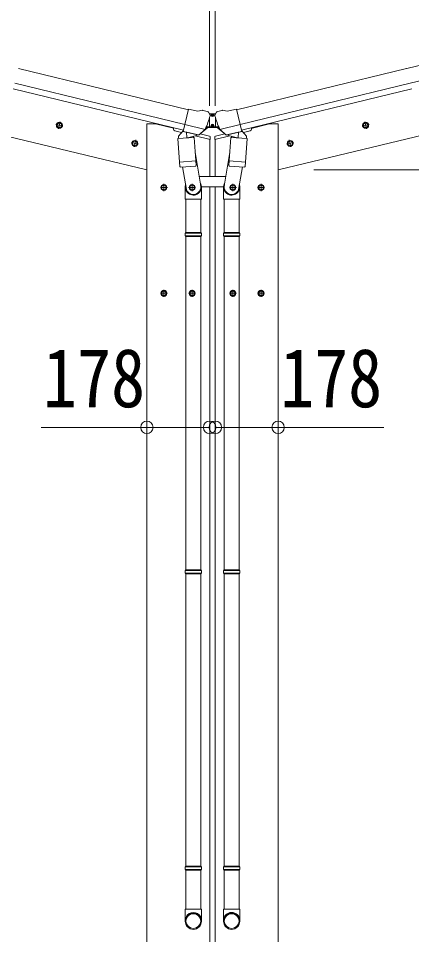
# Model space of a CAD drawing. Units: millimetres at full size. Extents: x -9783 to 9892, y -6828 to 6752.
# Drawn here: x -4938 to -3823, y -3974 to -1376 of the extents above; entities that cross this region are included whole.
import ezdxf
from ezdxf.enums import TextEntityAlignment as Align

# ---------------------------------------------------------------- set-up
doc = ezdxf.new("R2010")
doc.units = ezdxf.units.MM
doc.header["$LTSCALE"] = 35
doc.header["$PDMODE"] = 32
doc.header["$PDSIZE"] = 35
for name, color, linetype, lineweight in [('0-1_本体', 4, 'Continuous', 9), ('0-2_部品', 7, 'Continuous', 9), ('0-7_合掌部品', 3, 'Continuous', 9), ('0-A_寸法', 6, 'Continuous', 9)]:
    doc.layers.add(name, color=color, linetype=linetype, lineweight=lineweight)
doc.styles.add('ＭＳ ゴシック', font='')
doc.styles.get('ＭＳ ゴシック').set_extended_font_data('MS Gothic')

msp = doc.modelspace()

# ---------------------------------------------------------------- linework, layer by layer
at = {"layer": '0-1_本体'}
for p, q in [((-4455.62, -1635.02), (-4937.79, -1517.71)), ((-4455.62, -1635.02), (-4937.79, -1517.71)), ((-4319.26, -1635.02), (-3837.09, -1517.71)), ((-4319.26, -1635.02), (-3837.09, -1517.71)), ((-4469.63, -1693.37), (-4952, -1576.24)), ((-4469.63, -1693.37), (-4952, -1576.24)), ((-4465.7, -1676.99), (-4948.03, -1559.87)), ((-4465.7, -1676.99), (-4948.03, -1559.87)), ((-4309.18, -1676.99), (-3826.85, -1559.87)), ((-4309.18, -1676.99), (-3826.85, -1559.87)), ((-4305.25, -1693.37), (-3822.88, -1576.24)), ((-4305.25, -1693.37), (-3822.88, -1576.24)), ((-5161.53, -1664.15), (-4573.44, -1805.34)), ((-5161.53, -1664.15), (-4573.44, -1805.34)), ((-4573.44, -1675.34), (-4573.44, -4555.34)), ((-4573.44, -1675.34), (-4549.44, -1675.34)), ((-4573.44, -1675.34), (-4573.44, -4555.34)), ((-4573.44, -1675.34), (-4549.44, -1675.34)), ((-4498.18, -1687.65), (-4549.44, -1675.34)), ((-4498.18, -1687.65), (-4549.44, -1675.34)), ((-4277.45, -1687.83), (-4225.44, -1675.34)), ((-4277.45, -1687.83), (-4225.44, -1675.34)), ((-4201.44, -1675.34), (-4225.44, -1675.34)), ((-4201.44, -1675.34), (-4225.44, -1675.34)), ((-3613.35, -1664.15), (-4201.44, -1805.34)), ((-3613.35, -1664.15), (-4201.44, -1805.34)), ((-4201.44, -1675.34), (-4201.44, -4555.34)), ((-4201.44, -1675.34), (-4201.44, -4555.34)), ((-4423.41, -1702.08), (-4423.41, -1702.63)), ((-4423.41, -1702.08), (-4423.41, -1702.63)), ((-4351.47, -1702.08), (-4351.47, -1702.63)), ((-4351.47, -1702.08), (-4351.47, -1702.63)), ((-4395.44, -1823.9), (-4395.44, -1718.78)), ((-4395.44, -1823.9), (-4395.44, -1718.78)), ((-4379.44, -1823.9), (-4379.44, -1718.78)), ((-4379.44, -1823.9), (-4379.44, -1718.78)), ((-4395.44, -4555.34), (-4395.44, -1853.9)), ((-4395.44, -4555.34), (-4395.44, -1853.9)), ((-4379.44, -4555.34), (-4379.44, -1853.9)), ((-4379.44, -4555.34), (-4379.44, -1853.9))]:
    msp.add_line(p, q, dxfattribs=at)
at = {"layer": '0-1_本体', "color": 6}
for p, q in [((-4573.44, -2535.52), (-4395.44, -2535.52)), ((-4201.44, -2535.52), (-4379.44, -2535.52))]:
    msp.add_line(p, q, dxfattribs=at)
at = {"layer": '0-1_本体'}
for radius in [13106.9, 13106.9, 13063.74, 13063.74]:
    msp.add_arc((-744.39, -14254.74), radius, 95.14794, 103.64794, dxfattribs=at)
at = {"layer": '0-2_部品'}
for p, q in [((-4429.26, -1639.46), (-4455.19, -1633.23)), ((-4345.62, -1639.46), (-4319.69, -1633.23)), ((-4429.26, -1639.46), (-4416, -1636.76)), ((-4401.52, -1639.95), (-4414.7, -1636.78)), ((-4398.42, -1642.2), (-4394.57, -1648.49)), ((-4394.2, -1650.77), (-4394.48, -1651.92)), ((-4380.68, -1650.77), (-4380.4, -1651.92)), ((-4376.46, -1642.2), (-4380.31, -1648.49)), ((-4373.36, -1639.95), (-4360.18, -1636.78)), ((-4345.62, -1639.46), (-4358.88, -1636.76)), ((-4811.69, -1681.58), (-4831.13, -1676.91)), ((-4828.71, -1677.49), (-4823.54, -1672.05)), ((-4826.58, -1684.69), (-4828.71, -1677.49)), ((-4823.75, -1688.97), (-4819.08, -1669.52)), ((-4823.54, -1672.05), (-4816.24, -1673.8)), ((-4816.24, -1673.8), (-4814.11, -1681)), ((-4498.18, -1686.62), (-4498.18, -1690.36)), ((-4408.26, -1691.08), (-4465.77, -1677.27)), ((-4366.62, -1691.08), (-4309.12, -1677.27)), ((-4276.7, -1686.62), (-4276.7, -1690.36)), ((-3963.19, -1681.58), (-3943.75, -1676.91)), ((-3958.64, -1673.8), (-3960.77, -1681)), ((-3951.34, -1672.05), (-3958.64, -1673.8)), ((-3951.14, -1688.97), (-3955.8, -1669.52)), ((-3946.17, -1677.49), (-3951.34, -1672.05)), ((-3948.3, -1684.69), (-3946.17, -1677.49)), ((-4475.22, -1699.81), (-4494.35, -1695.22)), ((-4485.33, -1716.63), (-4439.65, -1713.44)), ((-4470.92, -1694.87), (-4484.23, -1710.18)), ((-4484.23, -1710.18), (-4483.79, -1716.53)), ((-4469.97, -1694.8), (-4470.92, -1694.87)), ((-4466.89, -1697.27), (-4468.42, -1696.9)), ((-4430.19, -1706.08), (-4466.89, -1697.27)), ((-4460.94, -1699.1), (-4459.92, -1713.7)), ((-4432.73, -1708.09), (-4458.54, -1714.53)), ((-4441.42, -1710.26), (-4441.19, -1713.55)), ((-4439.65, -1713.44), (-4434.97, -1780.28)), ((-4393.63, -1719.4), (-4436.65, -1709.07)), ((-4427.82, -1706.56), (-4435.34, -1704.75)), ((-4432.02, -1706.31), (-4431.97, -1707.05)), ((-4428.66, -1706.45), (-4430.19, -1706.08)), ((-4425.11, -1705.99), (-4408.73, -1691.5)), ((-4422.09, -1703.31), (-4395.93, -1709.59)), ((-4393.63, -1712.51), (-4393.63, -1719.4)), ((-4381.25, -1719.4), (-4338.23, -1709.07)), ((-4381.25, -1712.51), (-4381.25, -1719.4)), ((-4352.79, -1703.31), (-4378.95, -1709.59)), ((-4349.77, -1705.99), (-4366.15, -1691.5)), ((-4347.06, -1706.56), (-4339.54, -1704.75)), ((-4346.22, -1706.45), (-4344.69, -1706.08)), ((-4344.69, -1706.08), (-4307.99, -1697.27)), ((-4342.86, -1706.31), (-4342.91, -1707.05)), ((-4342.15, -1708.09), (-4316.34, -1714.53)), ((-4335.24, -1713.44), (-4339.91, -1780.28)), ((-4289.55, -1716.63), (-4335.24, -1713.44)), ((-4333.46, -1710.26), (-4333.69, -1713.55)), ((-4313.94, -1699.1), (-4314.96, -1713.7)), ((-4307.99, -1697.27), (-4306.46, -1696.9)), ((-4304.91, -1694.8), (-4303.96, -1694.87)), ((-4303.96, -1694.87), (-4290.65, -1710.18)), ((-4299.66, -1699.81), (-4280.53, -1695.22)), ((-4290.65, -1710.18), (-4291.09, -1716.53)), ((-4597.75, -1732.94), (-4617.2, -1728.27)), ((-4614.77, -1728.85), (-4609.61, -1723.41)), ((-4612.64, -1736.05), (-4614.77, -1728.85)), ((-4609.81, -1740.33), (-4605.14, -1720.88)), ((-4609.61, -1723.41), (-4602.31, -1725.16)), ((-4602.31, -1725.16), (-4600.18, -1732.36)), ((-4480.66, -1783.47), (-4485.33, -1716.63)), ((-4294.22, -1783.47), (-4289.55, -1716.63)), ((-4177.13, -1732.94), (-4157.68, -1728.27)), ((-4172.57, -1725.16), (-4174.7, -1732.36)), ((-4165.27, -1723.41), (-4172.57, -1725.16)), ((-4165.07, -1740.33), (-4169.74, -1720.88)), ((-4160.11, -1728.85), (-4165.27, -1723.41)), ((-4162.24, -1736.05), (-4160.11, -1728.85)), ((-4436.7, -1755.51), (-4420.79, -1851.68)), ((-4338.18, -1755.51), (-4354.09, -1851.68)), ((-4480.66, -1783.47), (-4434.97, -1780.28)), ((-4480.65, -1783.47), (-4479.76, -1796.17)), ((-4434.11, -1792.74), (-4434.98, -1780.28)), ((-4340.77, -1792.74), (-4339.9, -1780.28)), ((-4294.22, -1783.47), (-4339.91, -1780.28)), ((-4294.23, -1783.47), (-4295.12, -1796.17)), ((-4435.96, -1794.88), (-4477.65, -1797.8)), ((-4472.22, -1797.42), (-4461.49, -1861)), ((-4434.51, -1794.1), (-4434.51, -1794.1)), ((-4340.37, -1794.1), (-4340.37, -1794.1)), ((-4338.93, -1794.88), (-4297.23, -1797.8)), ((-4302.66, -1797.42), (-4313.39, -1861)), ((-4349.07, -1823.9), (-4425.81, -1823.9)), ((-4535.19, -1855.58), (-4515.19, -1855.58)), ((-4531.69, -1851.83), (-4525.19, -1848.08)), ((-4525.19, -1865.58), (-4525.19, -1845.58)), ((-4525.19, -1848.08), (-4518.69, -1851.83)), ((-4518.69, -1859.34), (-4525.19, -1863.09)), ((-4518.69, -1851.83), (-4518.69, -1859.34)), ((-4464.64, -1854.19), (-4464.64, -1888.84)), ((-4455.19, -1855.58), (-4435.19, -1855.58)), ((-4451.69, -1851.83), (-4445.19, -1848.08)), ((-4445.19, -1865.58), (-4445.19, -1845.58)), ((-4445.19, -1848.08), (-4438.69, -1851.83)), ((-4438.69, -1859.34), (-4445.19, -1863.09)), ((-4438.69, -1851.83), (-4438.69, -1859.34)), ((-4419.07, -1853.9), (-4355.81, -1853.9)), ((-4418.64, -1888.84), (-4418.64, -1854.49)), ((-4356.24, -1888.84), (-4356.24, -1854.49)), ((-4319.69, -1855.58), (-4339.69, -1855.58)), ((-4329.69, -1848.08), (-4336.19, -1851.83)), ((-4336.19, -1851.83), (-4336.19, -1859.34)), ((-4336.19, -1859.34), (-4329.69, -1863.09)), ((-4329.69, -1865.58), (-4329.69, -1845.58)), ((-4323.19, -1851.83), (-4329.69, -1848.08)), ((-4310.24, -1854.19), (-4310.24, -1888.84)), ((-4239.69, -1855.58), (-4259.69, -1855.58)), ((-4249.69, -1848.08), (-4256.19, -1851.83)), ((-4256.19, -1851.83), (-4256.19, -1859.34)), ((-4256.19, -1859.34), (-4249.69, -1863.09)), ((-4249.69, -1865.58), (-4249.69, -1845.58)), ((-4243.19, -1851.83), (-4249.69, -1848.08)), ((-4464.64, -1888.84), (-4418.64, -1888.84)), ((-4462.64, -1888.84), (-4462.64, -1982.84)), ((-4420.64, -1888.84), (-4420.64, -1982.84)), ((-4310.24, -1888.84), (-4356.24, -1888.84)), ((-4354.24, -1888.84), (-4354.24, -1982.84)), ((-4312.24, -1888.84), (-4312.24, -1982.84)), ((-4464.64, -1984.84), (-4463.64, -1982.84)), ((-4464.64, -1984.84), (-4418.64, -1984.84)), ((-4464.64, -1984.84), (-4464.64, -1992.84)), ((-4464.64, -1992.84), (-4418.64, -1992.84)), ((-4464.64, -1992.84), (-4463.64, -1994.84)), ((-4463.64, -1982.84), (-4419.64, -1982.84)), ((-4463.64, -1994.84), (-4419.64, -1994.84)), ((-4462.64, -1994.84), (-4462.64, -2939.03)), ((-4420.64, -1994.84), (-4420.64, -2939.03)), ((-4418.64, -1984.84), (-4419.64, -1982.84)), ((-4356.24, -1984.84), (-4355.24, -1982.84)), ((-4310.24, -1984.84), (-4356.24, -1984.84)), ((-4310.24, -1992.84), (-4356.24, -1992.84)), ((-4311.24, -1982.84), (-4355.24, -1982.84)), ((-4311.24, -1994.84), (-4355.24, -1994.84)), ((-4354.24, -1994.84), (-4354.24, -2939.03)), ((-4312.24, -1994.84), (-4312.24, -2939.03)), ((-4310.24, -1984.84), (-4311.24, -1982.84)), ((-4310.24, -1992.84), (-4311.24, -1994.84)), ((-4310.24, -1984.84), (-4310.24, -1992.84)), ((-4535.19, -2155.58), (-4515.19, -2155.58)), ((-4531.69, -2151.83), (-4525.19, -2148.08)), ((-4525.19, -2165.58), (-4525.19, -2145.58)), ((-4525.19, -2148.08), (-4518.69, -2151.83)), ((-4518.69, -2151.83), (-4518.69, -2159.34)), ((-4455.19, -2155.58), (-4435.19, -2155.58)), ((-4451.69, -2151.83), (-4445.19, -2148.08)), ((-4445.19, -2165.58), (-4445.19, -2145.58)), ((-4445.19, -2148.08), (-4438.69, -2151.83)), ((-4438.69, -2151.83), (-4438.69, -2159.34)), ((-4319.69, -2155.58), (-4339.69, -2155.58)), ((-4329.69, -2148.08), (-4336.19, -2151.83)), ((-4336.19, -2151.83), (-4336.19, -2159.34)), ((-4329.69, -2165.58), (-4329.69, -2145.58)), ((-4323.19, -2151.83), (-4329.69, -2148.08)), ((-4239.69, -2155.58), (-4259.69, -2155.58)), ((-4249.69, -2148.08), (-4256.19, -2151.83)), ((-4256.19, -2151.83), (-4256.19, -2159.34)), ((-4249.69, -2165.58), (-4249.69, -2145.58)), ((-4243.19, -2151.83), (-4249.69, -2148.08)), ((-4518.69, -2159.34), (-4525.19, -2163.09)), ((-4438.69, -2159.34), (-4445.19, -2163.09)), ((-4336.19, -2159.34), (-4329.69, -2163.09)), ((-4256.19, -2159.34), (-4249.69, -2163.09)), ((-4464.64, -2941.03), (-4463.64, -2939.03)), ((-4464.64, -2941.03), (-4418.64, -2941.03)), ((-4464.64, -2941.03), (-4464.64, -2949.03)), ((-4464.64, -2949.03), (-4418.64, -2949.03)), ((-4464.64, -2949.03), (-4463.64, -2951.03)), ((-4463.64, -2939.03), (-4419.64, -2939.03)), ((-4463.64, -2951.03), (-4419.64, -2951.03)), ((-4462.64, -2951.03), (-4462.64, -3779.22)), ((-4420.64, -2951.03), (-4420.64, -3779.22)), ((-4418.64, -2941.03), (-4419.64, -2939.03)), ((-4356.24, -2941.03), (-4355.24, -2939.03)), ((-4310.24, -2941.03), (-4356.24, -2941.03)), ((-4310.24, -2949.03), (-4356.24, -2949.03)), ((-4311.24, -2939.03), (-4355.24, -2939.03)), ((-4311.24, -2951.03), (-4355.24, -2951.03)), ((-4354.24, -2951.03), (-4354.24, -3779.22)), ((-4312.24, -2951.03), (-4312.24, -3779.22)), ((-4310.24, -2941.03), (-4311.24, -2939.03)), ((-4310.24, -2949.03), (-4311.24, -2951.03)), ((-4310.24, -2941.03), (-4310.24, -2949.03)), ((-4464.64, -3781.22), (-4463.64, -3779.22)), ((-4464.64, -3781.22), (-4418.64, -3781.22)), ((-4464.64, -3781.22), (-4464.64, -3789.22)), ((-4464.64, -3789.22), (-4418.64, -3789.22)), ((-4464.64, -3789.22), (-4463.64, -3791.22)), ((-4463.64, -3779.22), (-4419.64, -3779.22)), ((-4463.64, -3791.22), (-4419.64, -3791.22)), ((-4462.64, -3791.22), (-4462.64, -3901.22)), ((-4420.64, -3791.22), (-4420.64, -3901.22)), ((-4418.64, -3781.22), (-4419.64, -3779.22)), ((-4356.24, -3781.22), (-4355.24, -3779.22)), ((-4310.24, -3781.22), (-4356.24, -3781.22)), ((-4310.24, -3789.22), (-4356.24, -3789.22)), ((-4311.24, -3779.22), (-4355.24, -3779.22)), ((-4311.24, -3791.22), (-4355.24, -3791.22)), ((-4354.24, -3791.22), (-4354.24, -3901.22)), ((-4312.24, -3791.22), (-4312.24, -3901.22)), ((-4310.24, -3781.22), (-4311.24, -3779.22)), ((-4310.24, -3789.22), (-4311.24, -3791.22)), ((-4310.24, -3781.22), (-4310.24, -3789.22)), ((-4464.64, -3935.36), (-4464.64, -3901.22)), ((-4464.64, -3901.22), (-4418.64, -3901.22)), ((-4418.64, -3935.36), (-4418.64, -3901.22)), ((-4356.24, -3935.36), (-4356.24, -3901.22)), ((-4310.24, -3901.22), (-4356.24, -3901.22)), ((-4310.24, -3935.36), (-4310.24, -3901.22))]:
    msp.add_line(p, q, dxfattribs=at)
for points in [[(-4460.62, -1698.68), (-4470.34, -1696.35), (-4455.19, -1633.23)], [(-4314.26, -1698.68), (-4304.54, -1696.35), (-4319.69, -1633.23)], [(-4814.11, -1681), (-4819.28, -1686.44), (-4826.58, -1684.69)], [(-3960.77, -1681), (-3955.6, -1686.44), (-3948.3, -1684.69)], [(-4460.62, -1698.68), (-4460.39, -1698.83), (-4435.62, -1704.78), (-4435.34, -1704.75)], [(-4407.99, -1690.5), (-4408.57, -1691.35), (-4408.73, -1691.5)], [(-4366.89, -1690.5), (-4366.31, -1691.35), (-4366.15, -1691.5)], [(-4314.26, -1698.68), (-4314.5, -1698.83), (-4339.26, -1704.78), (-4339.54, -1704.75)], [(-4600.18, -1732.36), (-4605.34, -1737.8), (-4612.64, -1736.05)], [(-4174.7, -1732.36), (-4169.54, -1737.8), (-4162.24, -1736.05)], [(-4525.19, -1863.09), (-4531.69, -1859.34), (-4531.69, -1851.83)], [(-4445.19, -1863.09), (-4451.69, -1859.34), (-4451.69, -1851.83)], [(-4329.69, -1863.09), (-4323.19, -1859.34), (-4323.19, -1851.83)], [(-4249.69, -1863.09), (-4243.19, -1859.34), (-4243.19, -1851.83)], [(-4418.64, -1984.84), (-4418.64, -1992.84), (-4419.64, -1994.84)], [(-4356.24, -1984.84), (-4356.24, -1992.84), (-4355.24, -1994.84)], [(-4525.19, -2163.09), (-4531.69, -2159.34), (-4531.69, -2151.83)], [(-4445.19, -2163.09), (-4451.69, -2159.34), (-4451.69, -2151.83)], [(-4329.69, -2163.09), (-4323.19, -2159.34), (-4323.19, -2151.83)], [(-4249.69, -2163.09), (-4243.19, -2159.34), (-4243.19, -2151.83)], [(-4418.64, -2941.03), (-4418.64, -2949.03), (-4419.64, -2951.03)], [(-4356.24, -2941.03), (-4356.24, -2949.03), (-4355.24, -2951.03)], [(-4418.64, -3781.22), (-4418.64, -3789.22), (-4419.64, -3791.22)], [(-4356.24, -3781.22), (-4356.24, -3789.22), (-4355.24, -3791.22)]]:
    msp.add_lwpolyline(points, dxfattribs=at)
for centre, radius in [((-4821.41, -1679.25), 8.5), ((-4821.41, -1679.25), 7.7), ((-4821.41, -1679.25), 6.5), ((-3953.47, -1679.25), 8.5), ((-3953.47, -1679.25), 7.7), ((-3953.47, -1679.25), 6.5), ((-4607.48, -1730.61), 8.5), ((-4607.48, -1730.61), 7.7), ((-4607.48, -1730.61), 6.5), ((-4167.4, -1730.61), 8.5), ((-4167.4, -1730.61), 7.7), ((-4167.4, -1730.61), 6.5), ((-4525.19, -1855.58), 8.5), ((-4525.19, -1855.58), 7.7), ((-4525.19, -1855.58), 6.5), ((-4445.19, -1855.58), 8.5), ((-4445.19, -1855.58), 7.7), ((-4445.19, -1855.58), 6.5), ((-4329.69, -1855.58), 8.5), ((-4329.69, -1855.58), 7.7), ((-4329.69, -1855.58), 6.5), ((-4249.69, -1855.58), 8.5), ((-4249.69, -1855.58), 7.7), ((-4249.69, -1855.58), 6.5), ((-4525.19, -2155.58), 8.5), ((-4525.19, -2155.58), 7.7), ((-4525.19, -2155.58), 6.5), ((-4445.19, -2155.58), 8.5), ((-4445.19, -2155.58), 7.7), ((-4445.19, -2155.58), 6.5), ((-4329.69, -2155.58), 8.5), ((-4329.69, -2155.58), 7.7), ((-4329.69, -2155.58), 6.5), ((-4249.69, -2155.58), 8.5), ((-4249.69, -2155.58), 7.7), ((-4249.69, -2155.58), 6.5)]:
    msp.add_circle(centre, radius, dxfattribs=at)
for centre, radius, start, end in [((-4415.4, -1639.7), 3, 76.5, 101.5), ((-4591.29, -1604.67), 202.4, 334.90875, 346.5), ((-4402.69, -1644.81), 5, 31.5, 76.5), ((-4183.59, -1604.67), 202.4, 193.5, 205.09125), ((-4372.19, -1644.81), 5, 103.5, 148.5), ((-4359.48, -1639.7), 3, 78.5, 103.5), ((-4493.18, -1690.36), 5, 180, 256.5), ((-4468.3, -1696.42), 0.5, 221.23754, 256.5), ((-4461.54, -1699.18), 0.604, 7.79405, 79.40158), ((-4458.89, -1713.56), 1.03, 188.03431, 289.96103), ((-4432.97, -1707.12), 1, 284, 4), ((-4431.53, -1706.28), 0.5, 76.5, 184), ((-4428.54, -1705.96), 0.5, 256.5, 291.76246), ((-4422.98, -1702.48), 1.5, 259.976, 311.5), ((-4396.63, -1712.51), 3, 0, 76.5), ((-4378.25, -1712.51), 3, 103.5, 180), ((-4351.9, -1702.48), 1.5, 228.5, 280.024), ((-4346.34, -1705.96), 0.5, 248.23754, 283.5), ((-4343.36, -1706.28), 0.5, 356, 103.5), ((-4341.91, -1707.12), 1, 176, 256), ((-4315.99, -1713.56), 1.03, 250.03897, 351.96569), ((-4313.34, -1699.18), 0.604, 100.59842, 172.20595), ((-4306.58, -1696.42), 0.5, 283.5, 318.76246), ((-4281.7, -1690.36), 5, 283.5, 0), ((-4477.79, -1795.8), 2, 190.53157, 274), ((-4436.09, -1792.88), 2, 274, 322.59038), ((-4436.05, -1792.91), 1.95, 322.52234, 4.95983), ((-4338.83, -1792.91), 1.95, 175.04017, 217.47766), ((-4338.79, -1792.88), 2, 217.40962, 266), ((-4297.09, -1795.8), 2, 266, 349.46843), ((-4448.64, -1854.49), 30, 0, 2.54858), ((-4326.24, -1854.49), 30, 177.45142, 180)]:
    msp.add_arc(centre, radius, start, end, dxfattribs=at)
for centre, major_axis, ratio, start_param, end_param in [((-4397.12, -1650.06), (1.57, -2.57), 0.99628, 0.7835347, 1.5707963), ((-4377.76, -1650.06), (-1.57, -2.57), 0.99628, 4.712389, 5.4996506), ((-4427.12, -1703.63), (0.73, -2.92), 0.997631, 5.8041905, 5.8929484), ((-4427.15, -1703.51), (-2.63, 3.16), 0.650902, 2.1145521, 2.1873627), ((-4427.1, -1703.73), (0.73, -2.92), 0.997631, 5.965759, 6.7621801), ((-4347.78, -1703.73), (-0.73, -2.92), 0.997631, 5.8041905, 6.6006116), ((-4347.73, -1703.51), (2.63, 3.16), 0.650902, 4.0958226, 4.1686332), ((-4347.76, -1703.63), (-0.73, -2.92), 0.997631, 0.3902369, 0.4789948), ((-4441.64, -1854.19), (-23, 0), 0.996195, 6.0000678, 10.0103449), ((-4333.24, -1854.19), (23, 0), 0.996195, 2.5560258, 6.5663028), ((-4441.64, -1854.19), (-21, 0), 0.996195, 0.3319459, 3.3482706), ((-4333.24, -1854.19), (21, 0), 0.996195, 2.9349147, 5.9512394), ((-4441.64, -3933.62), (23, 0), 0.996195, 6.2831853, 9.424778), ((-4441.64, -3935.36), (23, 0), 0.996195, 6.2831853, 9.424778), ((-4333.24, -3933.62), (-23, 0), 0.996195, 3.1415927, 6.2831853), ((-4333.24, -3935.36), (-23, 0), 0.996195, 3.1415927, 6.2831853), ((-4441.64, -3935.36), (0, -23.43), 0.981806, 4.712389, 7.8539816), ((-4333.24, -3935.36), (0, -23.43), 0.981806, 4.712389, 7.8539816)]:
    msp.add_ellipse(centre, major_axis=major_axis, ratio=ratio, start_param=start_param, end_param=end_param, dxfattribs=at)
for centre, major_axis in [((-4441.64, -3935.36), (-21, 0)), ((-4333.24, -3935.36), (21, 0))]:
    msp.add_ellipse(centre, major_axis=major_axis, ratio=0.996195, dxfattribs=at)
at = {"layer": '0-7_合掌部品', "color": 7}
for p, q in [((-4395.94, -1657.48), (-4395.94, -1680.98)), ((-4394.87, -1648.06), (-4394.69, -1646.48)), ((-4380.19, -1646.48), (-4394.69, -1646.48)), ((-4386.18, -1651.2), (-4385.34, -1651.2)), ((-4380.01, -1648.06), (-4380.19, -1646.48)), ((-4378.94, -1657.48), (-4378.94, -1680.98)), ((-4421.99, -1703.61), (-4400.94, -1684.98)), ((-4407.11, -1688.44), (-4401.93, -1683.86)), ((-4400.94, -1683.48), (-4394.48, -1683.48)), ((-4373.94, -1684.98), (-4400.94, -1684.98)), ((-4394.19, -1683.98), (-4395.94, -1680.98)), ((-4394.19, -1683.98), (-4380.69, -1683.98)), ((-4386.18, -1679.9), (-4385.34, -1679.9)), ((-4380.69, -1683.98), (-4378.94, -1680.98)), ((-4380.4, -1683.48), (-4373.94, -1683.48)), ((-4352.89, -1703.61), (-4373.94, -1684.98)), ((-4367.77, -1688.44), (-4372.95, -1683.86))]:
    msp.add_line(p, q, dxfattribs=at)
for points in [[(-4388.7, -1650.36), (-4389.54, -1650.36), (-4389.54, -1651.2), (-4388.7, -1651.2)], [(-4387.02, -1649.52), (-4387.02, -1648.68), (-4387.86, -1648.68), (-4387.86, -1649.52)], [(-4387.86, -1652.04), (-4387.86, -1652.88), (-4387.02, -1652.88), (-4387.02, -1652.04)], [(-4385.34, -1651.2), (-4385.34, -1650.36), (-4386.18, -1650.36)], [(-4388.7, -1679.06), (-4389.54, -1679.06), (-4389.54, -1679.9), (-4388.7, -1679.9)], [(-4387.02, -1678.22), (-4387.02, -1677.38), (-4387.86, -1677.38), (-4387.86, -1678.22)], [(-4387.86, -1680.74), (-4387.86, -1681.58), (-4387.02, -1681.58), (-4387.02, -1680.74)], [(-4385.34, -1679.9), (-4385.34, -1679.06), (-4386.18, -1679.06)]]:
    msp.add_lwpolyline(points, dxfattribs=at)
for centre in [(-4387.44, -1650.78), (-4387.44, -1679.48)]:
    msp.add_circle(centre, 3.5, dxfattribs=at)
for centre, radius, start, end in [((-4388.7, -1649.52), 0.84, 270, 0), ((-4388.7, -1652.04), 0.84, 0, 90), ((-4386.18, -1649.52), 0.84, 180, 270), ((-4386.18, -1652.04), 0.84, 90, 180), ((-4400.94, -1684.98), 1.5, 90, 131.5), ((-4388.7, -1678.22), 0.84, 270, 0), ((-4388.7, -1680.74), 0.84, 0, 90), ((-4386.18, -1678.22), 0.84, 180, 270), ((-4386.18, -1680.74), 0.84, 90, 180), ((-4373.94, -1684.98), 1.5, 48.5, 90)]:
    msp.add_arc(centre, radius, start, end, dxfattribs=at)
at = {"layer": '0-A_寸法'}
for p, q in [((-4395.85, -586.33), (-4395.85, -1624.12)), ((-4379.85, -586.33), (-4379.85, -1624.12)), ((-4099.91, -1805.33), (-3713.05, -1805.33)), ((-4573.44, -2535.52), (-4873.44, -2535.52)), ((-4201.44, -2535.52), (-3901.44, -2535.52))]:
    msp.add_line(p, q, dxfattribs=at)
for p in [(-4573.44, -2535.52), (-4395.44, -2535.52), (-4379.44, -2535.52), (-4201.44, -2535.52)]:
    msp.add_point(p, dxfattribs=at)

# ---------------------------------------------------------------- texts
at = {"layer": '0-A_寸法', "color": 7, "style": 'ＭＳ ゴシック', "width": 0.85}
for p in [(-4867.82, -2528.52), (-4195.82, -2528.52)]:
    msp.add_text('178', height=166.8, dxfattribs=at).set_placement(p, align=Align.BOTTOM_LEFT)

doc.saveas('drawing.dxf')
